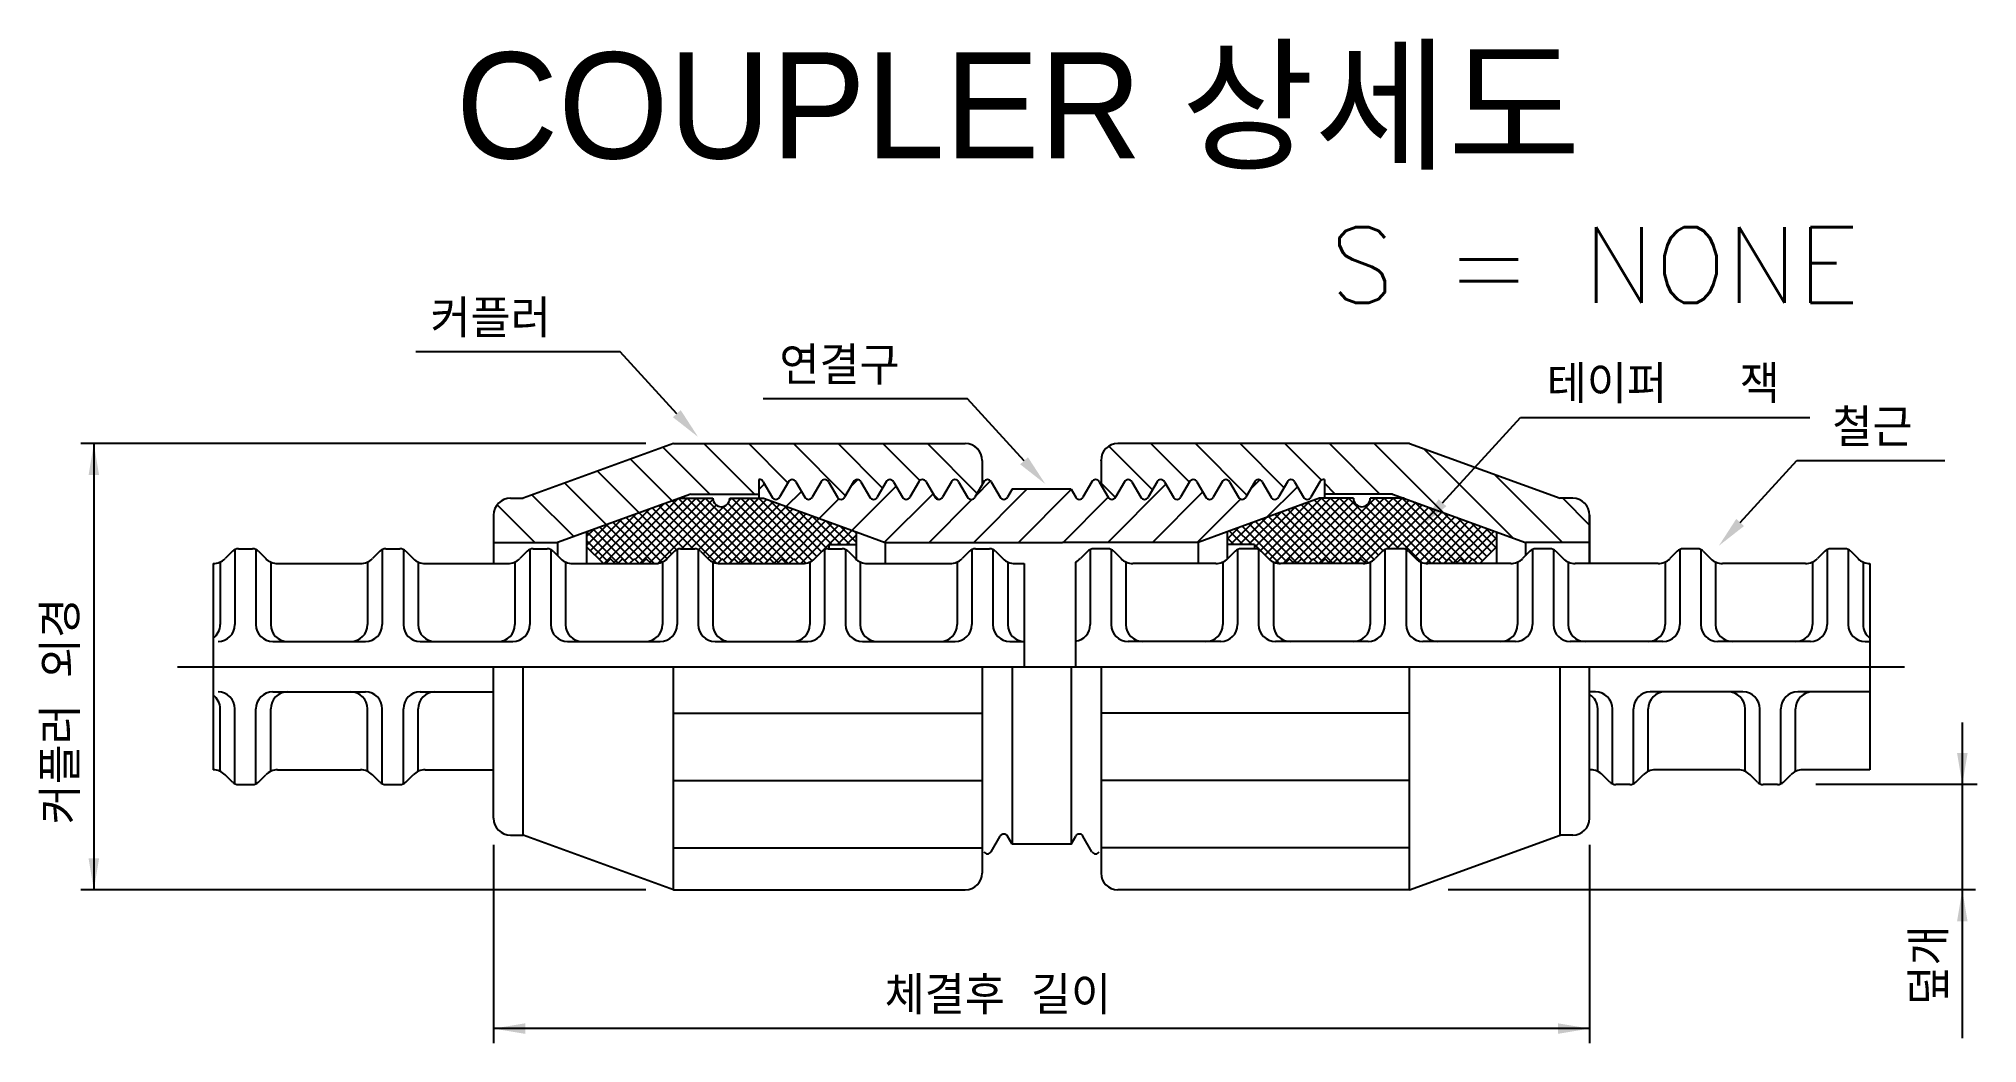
# Model space of a CAD drawing. Extents: x -3 to 6390, y 0 to 3314.
import ezdxf
from ezdxf.enums import TextEntityAlignment as Align

# ---------------------------------------------------------------- set-up
doc = ezdxf.new("R2010")
doc.units = 0
for name, color, linetype in [('CS-BNTB', 6, 'CONTINUOUS'), ('CS-CENT', 1, 'CONTINUOUS'), ('CS-DIM', 1, 'CONTINUOUS'), ('CS-HATH', 1, 'CONTINUOUS'), ('CS-SMALLT', 7, 'CONTINUOUS'), ('CS-SUBT', 7, 'CONTINUOUS'), ('CS-TBTC', 3, 'CONTINUOUS')]:
    doc.layers.add(name, color=color, linetype=linetype)
doc.styles.add('A_STANDARD', font='romans.shx', dxfattribs={"bigfont": 'ghs.shx'})
doc.styles.add('WBMTXT', font='')
doc.styles.get('WBMTXT').set_extended_font_data('HighW-Medium')

msp = doc.modelspace()

# ---------------------------------------------------------------- linework, layer by layer
at = {"layer": 'CS-BNTB'}
for p, q in [((2090.470814, 1978.166669), (1594.398502, 1797.611113)), ((2085.50406, 1789.05315), (1948.180118, 1926.377091)), ((2210.37112, 1811.500002), (2056.183878, 1965.687245)), ((2090.470814, 1978.166669), (3052.731835, 1978.166669)), ((2357.685033, 1811.500002), (2191.018366, 1978.166669)), ((2467.653664, 1848.845284), (2338.332279, 1978.166669)), ((2657.738848, 1806.074012), (2485.646192, 1978.166669)), ((2779.741757, 1831.385016), (2632.960104, 1978.166669)), ((2902.341762, 1856.098924), (2780.274017, 1978.166669)), ((3091.829851, 1813.924748), (2927.58793, 1978.166669)), ((3097.329955, 1955.738557), (3085.859279, 1967.209233)), ((3108.287391, 1922.611113), (3108.287391, 1842.430044)), ((3108.287391, 1922.611113), (3108.287391, 1842.430044)), ((3500.232143, 1922.611113), (3500.232143, 1842.430044)), ((3500.232143, 1922.611113), (3500.232143, 1842.430044)), ((3669.577069, 1825.433181), (3525.697781, 1969.312469)), ((4518.04872, 1978.166669), (3555.787699, 1978.166669)), ((3791.579978, 1850.744185), (3664.157493, 1978.166669)), ((3981.665162, 1807.972913), (3811.471406, 1978.166669)), ((4103.668071, 1833.283917), (3958.785319, 1978.166669)), ((4226.910928, 1857.354973), (4106.099232, 1978.166669)), ((4420.079811, 1811.500002), (4253.413144, 1978.166669)), ((4628.081472, 1750.812254), (4400.727057, 1978.166669)), ((4518.04872, 1978.166669), (5014.121032, 1797.611113)), ((4859.696281, 1666.511358), (4565.204139, 1961.0035)), ((1977.5003, 1749.742996), (1840.176359, 1887.066938)), ((2371.643007, 1859.119447), (2371.643007, 1797.611113)), ((4236.876527, 1859.119447), (4236.876527, 1797.611113)), ((5021.743772, 1651.77778), (4796.818948, 1876.702604)), ((1552.731835, 1797.611113), (1594.398502, 1797.611113)), ((1761.492782, 1671.122689), (1624.168841, 1808.446631)), ((2147.17628, 1811.500002), (1708.343081, 1651.77778)), ((1869.496541, 1710.432843), (1732.1726, 1847.756784)), ((2109.016871, 1797.611113), (2220.408269, 1797.611113)), ((2147.17628, 1811.500002), (2371.643007, 1811.500002)), ((2275.963825, 1797.611113), (2387.355222, 1797.611113)), ((2386.39892, 1852.445505), (2416.037456, 1801.110055)), ((2387.355222, 1797.611113), (2692.630491, 1686.500002)), ((2469.732253, 1852.445505), (2440.093717, 1801.110055)), ((2493.788514, 1852.445505), (2523.42705, 1801.110055)), ((2577.121848, 1852.445505), (2547.483312, 1801.110055)), ((2601.178109, 1852.445505), (2630.816645, 1801.110055)), ((2684.511442, 1852.445505), (2654.872906, 1801.110055)), ((2708.567703, 1852.445505), (2738.206239, 1801.110055)), ((2791.901037, 1852.445505), (2762.262501, 1801.110055)), ((2815.957298, 1852.445505), (2845.595834, 1801.110055)), ((2899.290631, 1852.445505), (2869.652095, 1801.110055)), ((2923.346893, 1852.445505), (2952.985429, 1801.110055)), ((2964.254307, 1794.186379), (2947.049772, 1811.390914)), ((3006.680226, 1852.445505), (2977.04169, 1801.110055)), ((3030.736487, 1852.445505), (3060.375023, 1801.110055)), ((3114.06982, 1852.445505), (3084.431284, 1801.110055)), ((3138.126082, 1852.445505), (3167.764618, 1801.110055)), ((3138.126082, 1852.445505), (3167.764618, 1801.110055)), ((3138.126082, 1852.445505), (3167.764618, 1801.110055)), ((3207.037545, 1827.466093), (3191.820879, 1801.110055)), ((3401.481989, 1827.466093), (3207.037545, 1827.466093)), ((3401.481989, 1827.466093), (3416.698655, 1801.110055)), ((3470.393452, 1852.445505), (3440.754916, 1801.110055)), ((3494.449714, 1852.445505), (3524.08825, 1801.110055)), ((3547.540548, 1800.155789), (3500.232143, 1847.464194)), ((3577.783047, 1852.445505), (3548.144511, 1801.110055)), ((3601.839308, 1852.445505), (3631.477844, 1801.110055)), ((3685.172641, 1852.445505), (3655.534105, 1801.110055)), ((3709.228903, 1852.445505), (3738.867439, 1801.110055)), ((3792.562236, 1852.445505), (3762.9237, 1801.110055)), ((3816.618497, 1852.445505), (3846.257033, 1801.110055)), ((3899.951831, 1852.445505), (3870.313294, 1801.110055)), ((4221.164311, 1797.611113), (3915.889043, 1686.500002)), ((3924.008092, 1852.445505), (3953.646628, 1801.110055)), ((4007.341425, 1852.445505), (3977.702889, 1801.110055)), ((4031.397686, 1852.445505), (4061.036222, 1801.110055)), ((4114.73102, 1852.445505), (4085.092484, 1801.110055)), ((4138.787281, 1852.445505), (4168.425817, 1801.110055)), ((4222.120614, 1852.445505), (4192.482078, 1801.110055)), ((4332.555709, 1797.611113), (4221.164311, 1797.611113)), ((4272.765898, 1811.500002), (4236.876527, 1847.389373)), ((4461.343254, 1811.500002), (4236.876527, 1811.500002)), ((4499.502663, 1797.611113), (4388.111265, 1797.611113)), ((4461.343254, 1811.500002), (4900.176453, 1651.77778)), ((5055.787699, 1797.611113), (5014.121032, 1797.611113)), ((5111.343254, 1709.49221), (5023.224351, 1797.611113)), ((1497.17628, 1742.055558), (1497.17628, 1582.333336)), ((1633.523778, 1651.77778), (1508.992577, 1776.308982)), ((5111.343254, 1582.333336), (5111.343254, 1742.055558)), ((5111.343254, 1742.055558), (5111.343254, 1582.333336)), ((1803.741602, 1686.500002), (1803.741602, 1582.333336)), ((2692.630491, 1686.500002), (2692.630491, 1596.358732)), ((2692.630491, 1686.500002), (2788.029013, 1651.77778)), ((3915.889043, 1686.500002), (3820.490521, 1651.77778)), ((3915.889043, 1686.500002), (3915.889043, 1596.358732)), ((4804.777932, 1686.500002), (4804.777932, 1582.333336)), ((635.883457, 1622.808524), (611.680115, 1598.605181)), ((644.01938, 1628.449439), (644.01938, 1380.944447)), ((655.525312, 1630.944447), (701.957892, 1630.944447)), ((713.463825, 1628.449439), (713.463825, 1380.944447)), ((721.599747, 1622.808524), (745.80309, 1598.605181)), ((1121.994569, 1622.808524), (1097.791226, 1598.605181)), ((1130.130491, 1628.449439), (1130.130491, 1380.944447)), ((1141.636424, 1630.944447), (1188.069003, 1630.944447)), ((1199.574936, 1628.449439), (1199.574936, 1380.944447)), ((1207.710858, 1622.808524), (1231.914201, 1598.605181)), ((1497.17628, 1651.77778), (1708.343081, 1651.77778)), ((1608.10568, 1622.808524), (1583.902337, 1598.605181)), ((1616.241602, 1628.449439), (1616.241602, 1380.944447)), ((1627.747535, 1630.944447), (1674.180115, 1630.944447)), ((1685.686047, 1628.449439), (1685.686047, 1380.944447)), ((1693.82197, 1622.808524), (1718.025312, 1598.605181)), ((1708.343081, 1651.77778), (1708.343081, 1608.287413)), ((1803.741602, 1637.888891), (1859.297158, 1582.333336)), ((2094.216791, 1622.808524), (2070.013448, 1598.605181)), ((2102.352713, 1630.944447), (2102.352713, 1380.944447)), ((2102.352713, 1628.449439), (2102.352713, 1380.944447)), ((2113.858646, 1630.944447), (2160.291226, 1630.944447)), ((2171.797158, 1628.449439), (2171.797158, 1380.944447)), ((2179.933081, 1622.808524), (2204.136424, 1598.605181)), ((2580.327902, 1622.808524), (2556.124559, 1598.605181)), ((2602.352713, 1644.833336), (2580.327902, 1622.808524)), ((2588.463825, 1628.449439), (2588.463825, 1380.944447)), ((2599.969757, 1630.944447), (2646.402337, 1630.944447)), ((2602.352713, 1644.833336), (2692.630491, 1644.833336)), ((2602.352713, 1644.833336), (2602.352713, 1630.944447)), ((2657.908269, 1628.449439), (2657.908269, 1380.944447)), ((2666.044192, 1622.808524), (2690.247535, 1598.605181)), ((2788.029013, 1651.77778), (3373.704211, 1651.77778)), ((2788.029013, 1651.77778), (2788.029013, 1582.333336)), ((3066.439013, 1622.808524), (3042.23567, 1598.605181)), ((3074.574936, 1628.449439), (3074.574936, 1380.944447)), ((3086.080868, 1630.944447), (3132.513448, 1630.944447)), ((3144.01938, 1628.449439), (3144.01938, 1380.944447)), ((3152.155303, 1622.808524), (3176.358646, 1598.605181)), ((3820.490521, 1651.77778), (3373.704211, 1651.77778)), ((3456.364231, 1622.808524), (3432.160888, 1598.605181)), ((3464.500154, 1628.449439), (3464.500154, 1380.944447)), ((3522.438666, 1630.944447), (3476.006086, 1630.944447)), ((3533.944598, 1628.449439), (3533.944598, 1380.944447)), ((3542.080521, 1622.808524), (3566.283864, 1598.605181)), ((3820.490521, 1651.77778), (3820.490521, 1582.333336)), ((4006.16682, 1644.833336), (3915.889043, 1644.833336)), ((3942.475342, 1622.808524), (3918.271999, 1598.605181)), ((3950.611265, 1628.449439), (3950.611265, 1380.944447)), ((4008.549777, 1630.944447), (3962.117197, 1630.944447)), ((4006.16682, 1644.833336), (4028.191632, 1622.808524)), ((4006.16682, 1644.833336), (4006.16682, 1630.944447)), ((4020.055709, 1628.449439), (4020.055709, 1380.944447)), ((4028.191632, 1622.808524), (4052.394975, 1598.605181)), ((4428.586453, 1622.808524), (4404.38311, 1598.605181)), ((4436.722376, 1628.449439), (4436.722376, 1380.944447)), ((4494.660888, 1630.944447), (4448.228308, 1630.944447)), ((4506.16682, 1630.944447), (4506.16682, 1380.944447)), ((4506.16682, 1628.449439), (4506.16682, 1380.944447)), ((4514.302743, 1622.808524), (4538.506086, 1598.605181)), ((4804.777932, 1637.888891), (4749.222376, 1582.333336)), ((4914.697564, 1622.808524), (4890.494221, 1598.605181)), ((5111.343254, 1651.77778), (4900.176453, 1651.77778)), ((4900.176453, 1651.77778), (4900.176453, 1608.287413)), ((4922.833487, 1628.449439), (4922.833487, 1380.944447)), ((4980.771999, 1630.944447), (4934.339419, 1630.944447)), ((4992.277932, 1628.449439), (4992.277932, 1380.944447)), ((5000.413854, 1622.808524), (5024.617197, 1598.605181)), ((5400.808675, 1622.808524), (5376.605333, 1598.605181)), ((5408.944598, 1628.449439), (5408.944598, 1380.944447)), ((5466.88311, 1630.944447), (5420.450531, 1630.944447)), ((5478.389043, 1628.449439), (5478.389043, 1380.944447)), ((5486.524965, 1622.808524), (5510.728308, 1598.605181)), ((5886.919787, 1622.808524), (5862.716444, 1598.605181)), ((5895.055709, 1628.449439), (5895.055709, 1380.944447)), ((5952.994221, 1630.944447), (5906.561642, 1630.944447)), ((5964.500154, 1628.449439), (5964.500154, 1380.944447)), ((5972.636077, 1622.808524), (5996.839419, 1598.605181)), ((572.396404, 1582.333336), (572.396404, 901.77778)), ((595.408269, 1587.323351), (595.408269, 1380.944447)), ((762.074936, 1587.323351), (762.074936, 1380.944447)), ((785.0868, 1582.333336), (1058.507516, 1582.333336)), ((1081.51938, 1587.323351), (1081.51938, 1380.944447)), ((1248.186047, 1587.323351), (1248.186047, 1380.944447)), ((1271.197911, 1582.333336), (1544.618627, 1582.333336)), ((1567.630491, 1587.323351), (1567.630491, 1380.944447)), ((1734.297158, 1587.323351), (1734.297158, 1380.944447)), ((1757.309022, 1582.333336), (2030.729738, 1582.333336)), ((1859.297158, 1582.333336), (2039.852713, 1582.333336)), ((1867.1539, 1582.333336), (1882.867384, 1598.04682)), ((1898.580868, 1582.333336), (1882.867384, 1598.04682)), ((1906.43761, 1582.333336), (1922.151094, 1598.04682)), ((1937.864578, 1582.333336), (1922.151094, 1598.04682)), ((1945.72132, 1582.333336), (1961.434804, 1598.04682)), ((1977.148288, 1582.333336), (1961.434804, 1598.04682)), ((1985.00503, 1582.333336), (2000.718514, 1598.04682)), ((2016.431998, 1582.333336), (2000.718514, 1598.04682)), ((2053.741602, 1587.323351), (2053.741602, 1380.944447)), ((2220.408269, 1587.323351), (2220.408269, 1380.944447)), ((2235.413881, 1582.333336), (2251.127365, 1598.04682)), ((2243.420134, 1582.333336), (2516.840849, 1582.333336)), ((2266.840849, 1582.333336), (2251.127365, 1598.04682)), ((2274.697591, 1582.333336), (2290.411075, 1598.04682)), ((2306.124559, 1582.333336), (2290.411075, 1598.04682)), ((2313.981301, 1582.333336), (2329.694785, 1598.04682)), ((2345.408269, 1582.333336), (2329.694785, 1598.04682)), ((2345.408269, 1582.333336), (2516.840849, 1582.333336)), ((2353.265011, 1582.333336), (2368.978495, 1598.04682)), ((2384.691979, 1582.333336), (2368.978495, 1598.04682)), ((2392.548721, 1582.333336), (2408.262205, 1598.04682)), ((2423.975689, 1582.333336), (2408.262205, 1598.04682)), ((2431.832431, 1582.333336), (2447.545915, 1598.04682)), ((2463.259399, 1582.333336), (2447.545915, 1598.04682)), ((2471.116141, 1582.333336), (2486.829625, 1598.04682)), ((2502.543109, 1582.333336), (2486.829625, 1598.04682)), ((2539.852713, 1587.323351), (2539.852713, 1380.944447)), ((2706.51938, 1587.323351), (2706.51938, 1380.944447)), ((2729.531245, 1582.333336), (2948.448394, 1582.333336)), ((2729.531245, 1582.333336), (3002.95196, 1582.333336)), ((3025.963825, 1587.323351), (3025.963825, 1380.944447)), ((3192.630491, 1587.323351), (3192.630491, 1380.944447)), ((3215.642356, 1582.333336), (3246.763852, 1582.333336)), ((3246.763852, 1582.333336), (3246.763852, 1242.055558)), ((3415.889043, 1587.323351), (3415.889043, 1242.055558)), ((3582.555709, 1587.323351), (3582.555709, 1380.944447)), ((3878.988289, 1582.333336), (3605.567574, 1582.333336)), ((3878.988289, 1582.333336), (3660.07114, 1582.333336)), ((3902.000154, 1587.323351), (3902.000154, 1380.944447)), ((4068.66682, 1587.323351), (4068.66682, 1380.944447)), ((4263.111265, 1582.333336), (4091.678685, 1582.333336)), ((4365.0994, 1582.333336), (4091.678685, 1582.333336)), ((4105.976425, 1582.333336), (4121.689909, 1598.04682)), ((4137.403393, 1582.333336), (4121.689909, 1598.04682)), ((4145.260135, 1582.333336), (4160.973619, 1598.04682)), ((4176.687103, 1582.333336), (4160.973619, 1598.04682)), ((4184.543845, 1582.333336), (4200.257329, 1598.04682)), ((4215.970813, 1582.333336), (4200.257329, 1598.04682)), ((4223.827555, 1582.333336), (4239.541039, 1598.04682)), ((4255.254523, 1582.333336), (4239.541039, 1598.04682)), ((4263.111265, 1582.333336), (4278.824749, 1598.04682)), ((4294.538233, 1582.333336), (4278.824749, 1598.04682)), ((4302.394975, 1582.333336), (4318.108459, 1598.04682)), ((4333.821943, 1582.333336), (4318.108459, 1598.04682)), ((4341.678685, 1582.333336), (4357.392169, 1598.04682)), ((4373.105653, 1582.333336), (4357.392169, 1598.04682)), ((4388.111265, 1587.323351), (4388.111265, 1380.944447)), ((4554.777932, 1587.323351), (4554.777932, 1380.944447)), ((4749.222376, 1582.333336), (4568.66682, 1582.333336)), ((4851.210511, 1582.333336), (4577.789796, 1582.333336)), ((4592.087536, 1582.333336), (4607.80102, 1598.04682)), ((4623.514504, 1582.333336), (4607.80102, 1598.04682)), ((4631.371246, 1582.333336), (4647.08473, 1598.04682)), ((4662.798214, 1582.333336), (4647.08473, 1598.04682)), ((4670.654956, 1582.333336), (4686.36844, 1598.04682)), ((4702.081924, 1582.333336), (4686.36844, 1598.04682)), ((4709.938666, 1582.333336), (4725.65215, 1598.04682)), ((4741.365634, 1582.333336), (4725.65215, 1598.04682)), ((4874.222376, 1587.323351), (4874.222376, 1380.944447)), ((5040.889043, 1587.323351), (5040.889043, 1380.944447)), ((5337.321623, 1582.333336), (5063.900907, 1582.333336)), ((5360.333487, 1587.323351), (5360.333487, 1380.944447)), ((5527.000154, 1587.323351), (5527.000154, 1380.944447)), ((5823.432734, 1582.333336), (5550.012018, 1582.333336)), ((5846.444598, 1587.323351), (5846.444598, 1380.944447)), ((6013.111265, 1587.323351), (6013.111265, 1380.944447)), ((6036.123129, 1582.333336), (6036.123129, 901.77778)), ((769.01938, 1325.388891), (1074.574936, 1325.388891)), ((1255.130491, 1325.388891), (1560.686047, 1325.388891)), ((1741.241602, 1325.388891), (2046.797158, 1325.388891)), ((2227.352713, 1325.388891), (2532.908269, 1325.388891)), ((2713.463825, 1325.388891), (2948.448394, 1325.388891)), ((2713.463825, 1325.388891), (3019.01938, 1325.388891)), ((3199.574936, 1325.388891), (3248.186047, 1325.388891)), ((3895.055709, 1325.388891), (3589.500154, 1325.388891)), ((3895.055709, 1325.388891), (3660.07114, 1325.388891)), ((4381.16682, 1325.388891), (4075.611265, 1325.388891)), ((4867.277932, 1325.388891), (4561.722376, 1325.388891)), ((5353.389043, 1325.388891), (5047.833487, 1325.388891)), ((5839.500154, 1325.388891), (5533.944598, 1325.388891)), ((6020.055709, 1325.388891), (6036.123129, 1325.388891)), ((1497.17628, 742.055558), (1497.17628, 1242.055558)), ((1594.398502, 686.500002), (1594.398502, 1242.055558)), ((2090.470814, 505.944447), (2090.470814, 1242.055558)), ((3108.287391, 1242.055558), (3108.287391, 561.500002)), ((3207.037545, 1242.055558), (3207.037545, 656.645022)), ((3401.481989, 1242.055558), (3401.481989, 656.645022)), ((3500.232143, 1242.055558), (3500.232143, 561.500002)), ((4518.04872, 505.944447), (4518.04872, 1242.055558)), ((5014.121032, 686.500002), (5014.121032, 1242.055558)), ((5111.343254, 742.055558), (5111.343254, 1242.055558)), ((769.01938, 1158.722225), (1074.574936, 1158.722225)), ((1255.130491, 1158.722225), (1497.17628, 1158.722225)), ((5131.16682, 1158.722225), (5111.343254, 1158.722225)), ((5617.277932, 1158.722225), (5311.722376, 1158.722225)), ((6036.123129, 1158.722225), (5797.833487, 1158.722225)), ((595.408269, 896.787765), (595.408269, 1103.166669)), ((644.01938, 855.661677), (644.01938, 1103.166669)), ((713.463825, 855.661677), (713.463825, 1103.166669)), ((762.074936, 896.787765), (762.074936, 1103.166669)), ((1081.51938, 896.787765), (1081.51938, 1103.166669)), ((1130.130491, 855.661677), (1130.130491, 1103.166669)), ((1199.574936, 855.661677), (1199.574936, 1103.166669)), ((1248.186047, 896.787765), (1248.186047, 1103.166669)), ((2090.470814, 1089.27778), (3108.287391, 1089.27778)), ((4518.04872, 1089.27778), (3500.232143, 1089.27778)), ((5138.111265, 896.787765), (5138.111265, 1103.166669)), ((5186.722376, 855.661677), (5186.722376, 1103.166669)), ((5256.16682, 855.661677), (5256.16682, 1103.166669)), ((5304.777932, 896.787765), (5304.777932, 1103.166669)), ((5624.222376, 896.787765), (5624.222376, 1103.166669)), ((5672.833487, 855.661677), (5672.833487, 1103.166669)), ((5742.277932, 855.661677), (5742.277932, 1103.166669)), ((5790.889043, 896.787765), (5790.889043, 1103.166669)), ((785.0868, 901.77778), (1058.507516, 901.77778)), ((1271.197911, 901.77778), (1497.17628, 901.77778)), ((5115.0994, 901.77778), (5111.343254, 901.77778)), ((5601.210511, 901.77778), (5327.789796, 901.77778)), ((6036.123129, 901.77778), (5813.900907, 901.77778)), ((635.883457, 861.302592), (611.680115, 885.505935)), ((655.525312, 853.166669), (701.957892, 853.166669)), ((721.599747, 861.302592), (745.80309, 885.505935)), ((1121.994569, 861.302592), (1097.791226, 885.505935)), ((1141.636424, 853.166669), (1188.069003, 853.166669)), ((1207.710858, 861.302592), (1231.914201, 885.505935)), ((2090.470814, 867.055558), (3108.287391, 867.055558)), ((4518.04872, 867.055558), (3500.232143, 867.055558)), ((5178.586453, 861.302592), (5154.38311, 885.505935)), ((5244.660888, 853.166669), (5198.228308, 853.166669)), ((5264.302743, 861.302592), (5288.506086, 885.505935)), ((5664.697564, 861.302592), (5640.494221, 885.505935)), ((5730.771999, 853.166669), (5684.339419, 853.166669)), ((5750.413854, 861.302592), (5774.617197, 885.505935)), ((1552.731835, 686.500002), (1594.398502, 686.500002)), ((2090.470814, 505.944447), (1594.398502, 686.500002)), ((2090.470814, 644.833336), (3108.287391, 644.833336)), ((3138.126082, 631.665611), (3167.764618, 683.001061)), ((3138.126082, 631.665611), (3167.764618, 683.001061)), ((3138.126082, 631.665611), (3167.764618, 683.001061)), ((3207.037545, 656.645022), (3191.820879, 683.001061)), ((3401.481989, 656.645022), (3207.037545, 656.645022)), ((3401.481989, 656.645022), (3416.698655, 683.001061)), ((3470.393452, 631.665611), (3440.754916, 683.001061)), ((4518.04872, 644.833336), (3500.232143, 644.833336)), ((4518.04872, 505.944447), (5014.121032, 686.500002)), ((5055.787699, 686.500002), (5014.121032, 686.500002)), ((2090.470814, 505.944447), (3052.731835, 505.944447)), ((4518.04872, 505.944447), (3555.787699, 505.944447))]:
    msp.add_line(p, q, dxfattribs=at)
for centre, radius, start, end in [((3052.731835, 1922.611113), 55.555556, 0, 90), ((3555.787699, 1922.611113), 55.555556, 90, 180), ((2374.370789, 1845.501061), 13.888889, 30, 101.32654), ((2481.760384, 1845.501061), 13.888889, 30, 150), ((2589.149978, 1845.501061), 13.888889, 30, 150), ((2696.539573, 1845.501061), 13.888889, 30, 150), ((2803.929167, 1845.501061), 13.888889, 30, 150), ((2911.318762, 1845.501061), 13.888889, 30, 150), ((3018.708356, 1845.501061), 13.888889, 30, 150), ((3126.097951, 1845.501061), 13.888889, 30, 150), ((3482.421583, 1845.501061), 13.888889, 30, 150), ((3589.811177, 1845.501061), 13.888889, 30, 150), ((3697.200772, 1845.501061), 13.888889, 30, 150), ((3804.590367, 1845.501061), 13.888889, 30, 150), ((3911.979961, 1845.501061), 13.888889, 30, 150), ((4019.369556, 1845.501061), 13.888889, 30, 150), ((4126.75915, 1845.501061), 13.888889, 30, 150), ((4234.148745, 1845.501061), 13.888889, 78.67346, 150), ((1552.731835, 1742.055558), 55.555556, 90, 180), ((2248.186047, 1797.611113), 27.777778, 180, 0), ((2428.065586, 1808.054499), 13.888889, 210, 330), ((2535.455181, 1808.054499), 13.888889, 210, 330), ((2642.844776, 1808.054499), 13.888889, 210, 330), ((2750.23437, 1808.054499), 13.888889, 210, 330), ((2857.623965, 1808.054499), 13.888889, 210, 330), ((2965.013559, 1808.054499), 13.888889, 210, 330), ((3072.403154, 1808.054499), 13.888889, 210, 330), ((3179.792748, 1808.054499), 13.888889, 210, 330), ((3179.792748, 1808.054499), 13.888889, 210, 330), ((3179.792748, 1808.054499), 13.888889, 210, 330), ((3428.726786, 1808.054499), 13.888889, 210, 330), ((3536.11638, 1808.054499), 13.888889, 210, 330), ((3643.505975, 1808.054499), 13.888889, 210, 330), ((3750.895569, 1808.054499), 13.888889, 210, 330), ((3858.285164, 1808.054499), 13.888889, 210, 330), ((3965.674758, 1808.054499), 13.888889, 210, 330), ((4073.064353, 1808.054499), 13.888889, 210, 330), ((4180.453947, 1808.054499), 13.888889, 210, 330), ((4360.333487, 1797.611113), 27.777778, 180, 0), ((5055.787699, 1742.055558), 55.555556, 0, 90), ((572.396404, 1637.888891), 55.555556, 270, 315), ((655.525312, 1603.166669), 27.777778, 90, 135), ((701.957892, 1603.166669), 27.777778, 45, 90), ((785.0868, 1637.888891), 55.555556, 225, 270), ((1058.507516, 1637.888891), 55.555556, 270, 315), ((1141.636424, 1603.166669), 27.777778, 90, 135), ((1188.069003, 1603.166669), 27.777778, 45, 90), ((1271.197911, 1637.888891), 55.555556, 225, 270), ((1544.618627, 1637.888891), 55.555556, 270, 315), ((1627.747535, 1603.166669), 27.777778, 90, 135), ((1674.180115, 1603.166669), 27.777778, 45, 90), ((1757.309022, 1637.888891), 55.555556, 225, 270), ((2030.729738, 1637.888891), 55.555556, 270, 315), ((2113.858646, 1603.166669), 27.777778, 90, 135), ((2160.291226, 1603.166669), 27.777778, 45, 90), ((2243.420134, 1637.888891), 55.555556, 225, 270), ((2516.840849, 1637.888891), 55.555556, 270, 315), ((2599.969757, 1603.166669), 27.777778, 90, 135), ((2646.402337, 1603.166669), 27.777778, 45, 90), ((2729.531245, 1637.888891), 55.555556, 225, 270), ((3002.95196, 1637.888891), 55.555556, 270, 315), ((3086.080868, 1603.166669), 27.777778, 90, 135), ((3132.513448, 1603.166669), 27.777778, 45, 90), ((3215.642356, 1637.888891), 55.555556, 225, 270), ((3392.877178, 1637.888891), 55.555556, 294.469801, 315), ((3476.006086, 1603.166669), 27.777778, 90, 135), ((3522.438666, 1603.166669), 27.777778, 45, 90), ((3605.567574, 1637.888891), 55.555556, 225, 270), ((3878.988289, 1637.888891), 55.555556, 270, 315), ((3962.117197, 1603.166669), 27.777778, 90, 135), ((4008.549777, 1603.166669), 27.777778, 45, 90), ((4091.678685, 1637.888891), 55.555556, 225, 270), ((4365.0994, 1637.888891), 55.555556, 270, 315), ((4448.228308, 1603.166669), 27.777778, 90, 135), ((4494.660888, 1603.166669), 27.777778, 45, 90), ((4577.789796, 1637.888891), 55.555556, 225, 270), ((4851.210511, 1637.888891), 55.555556, 270, 315), ((4934.339419, 1603.166669), 27.777778, 90, 135), ((4980.771999, 1603.166669), 27.777778, 45, 90), ((5063.900907, 1637.888891), 55.555556, 225, 270), ((5337.321623, 1637.888891), 55.555556, 270, 315), ((5420.450531, 1603.166669), 27.777778, 90, 135), ((5466.88311, 1603.166669), 27.777778, 45, 90), ((5550.012018, 1637.888891), 55.555556, 225, 270), ((5823.432734, 1637.888891), 55.555556, 270, 315), ((5906.561642, 1603.166669), 27.777778, 90, 135), ((5952.994221, 1603.166669), 27.777778, 45, 90), ((6036.123129, 1637.888891), 55.555556, 225, 270), ((539.852713, 1380.944447), 55.555556, 305.858568, 0), ((588.463825, 1380.944447), 55.555556, 270, 0), ((769.01938, 1380.944447), 55.555556, 180, 270), ((817.630491, 1380.944447), 55.555556, 180, 270), ((1025.963825, 1380.944447), 55.555556, 270, 0), ((1074.574936, 1380.944447), 55.555556, 270, 0), ((1255.130491, 1380.944447), 55.555556, 180, 270), ((1303.741602, 1380.944447), 55.555556, 180, 270), ((1512.074936, 1380.944447), 55.555556, 270, 0), ((1560.686047, 1380.944447), 55.555556, 270, 0), ((1741.241602, 1380.944447), 55.555556, 180, 270), ((1789.852713, 1380.944447), 55.555556, 180, 270), ((1998.186047, 1380.944447), 55.555556, 270, 0), ((2046.797158, 1380.944447), 55.555556, 270, 0), ((2227.352713, 1380.944447), 55.555556, 180, 270), ((2275.963825, 1380.944447), 55.555556, 180, 270), ((2484.297158, 1380.944447), 55.555556, 270, 0), ((2532.908269, 1380.944447), 55.555556, 270, 0), ((2713.463825, 1380.944447), 55.555556, 180, 270), ((2762.074936, 1380.944447), 55.555556, 180, 270), ((2970.408269, 1380.944447), 55.555556, 270, 0), ((3019.01938, 1380.944447), 55.555556, 270, 0), ((3199.574936, 1380.944447), 55.555556, 180, 270), ((3248.186047, 1380.944447), 55.555556, 180, 270), ((3408.944598, 1380.944447), 55.555556, 277.180756, 0), ((3589.500154, 1380.944447), 55.555556, 180, 270), ((3638.111265, 1380.944447), 55.555556, 180, 270), ((3846.444598, 1380.944447), 55.555556, 270, 0), ((3895.055709, 1380.944447), 55.555556, 270, 0), ((4075.611265, 1380.944447), 55.555556, 180, 270), ((4124.222376, 1380.944447), 55.555556, 180, 270), ((4332.555709, 1380.944447), 55.555556, 270, 0), ((4381.16682, 1380.944447), 55.555556, 270, 0), ((4561.722376, 1380.944447), 55.555556, 180, 270), ((4610.333487, 1380.944447), 55.555556, 180, 270), ((4818.66682, 1380.944447), 55.555556, 270, 0), ((4867.277932, 1380.944447), 55.555556, 270, 0), ((5047.833487, 1380.944447), 55.555556, 180, 270), ((5096.444598, 1380.944447), 55.555556, 180, 270), ((5304.777932, 1380.944447), 55.555556, 270, 0), ((5353.389043, 1380.944447), 55.555556, 270, 0), ((5533.944598, 1380.944447), 55.555556, 180, 270), ((5582.555709, 1380.944447), 55.555556, 180, 270), ((5790.889043, 1380.944447), 55.555556, 270, 0), ((5839.500154, 1380.944447), 55.555556, 270, 0), ((6020.055709, 1380.944447), 55.555556, 180, 270), ((6068.66682, 1380.944447), 55.555556, 180, 234.141432), ((588.463825, 1103.166669), 55.555556, 0, 90), ((769.01938, 1103.166669), 55.555556, 90, 180), ((817.630491, 1103.166669), 55.555556, 90, 180), ((1025.963825, 1103.166669), 55.555556, 0, 90), ((1074.574936, 1103.166669), 55.555556, 0, 90), ((1255.130491, 1103.166669), 55.555556, 90, 180), ((1303.741602, 1103.166669), 55.555556, 90, 180), ((5082.555709, 1103.166669), 55.555556, 0, 58.790032), ((5131.16682, 1103.166669), 55.555556, 0, 90), ((5311.722376, 1103.166669), 55.555556, 90, 180), ((5360.333487, 1103.166669), 55.555556, 90, 180), ((5568.66682, 1103.166669), 55.555556, 0, 90), ((5617.277932, 1103.166669), 55.555556, 0, 90), ((5797.833487, 1103.166669), 55.555556, 90, 180), ((5846.444598, 1103.166669), 55.555556, 90, 180), ((539.852713, 1103.166669), 55.555556, 0, 54.141432), ((572.396404, 846.222225), 55.555556, 45, 90), ((785.0868, 846.222225), 55.555556, 90, 135), ((1058.507516, 846.222225), 55.555556, 45, 90), ((1271.197911, 846.222225), 55.555556, 90, 135), ((5115.0994, 846.222225), 55.555556, 45, 90), ((5327.789796, 846.222225), 55.555556, 90, 135), ((5601.210511, 846.222225), 55.555556, 45, 90), ((5813.900907, 846.222225), 55.555556, 90, 135), ((655.525312, 880.944447), 27.777778, 225, 270), ((701.957892, 880.944447), 27.777778, 270, 315), ((1141.636424, 880.944447), 27.777778, 225, 270), ((1188.069003, 880.944447), 27.777778, 270, 315), ((5198.228308, 880.944447), 27.777778, 225, 270), ((5244.660888, 880.944447), 27.777778, 270, 315), ((5684.339419, 880.944447), 27.777778, 225, 270), ((5730.771999, 880.944447), 27.777778, 270, 315), ((1552.731835, 742.055558), 55.555556, 180, 270), ((5055.787699, 742.055558), 55.555556, 270, 0), ((3179.792748, 676.056616), 13.888889, 30, 150), ((3179.792748, 676.056616), 13.888889, 30, 150), ((3179.792748, 676.056616), 13.888889, 30, 150), ((3428.726786, 676.056616), 13.888889, 30, 150), ((3126.097951, 638.610055), 13.888889, 210, 330), ((3482.421583, 638.610055), 13.888889, 210, 330), ((3052.731835, 561.500002), 55.555556, 270, 0), ((3555.787699, 561.500002), 55.555556, 180, 270)]:
    msp.add_arc(centre, radius, start, end, dxfattribs=at)
msp.add_point((3500.232143, 1922.611113), dxfattribs=at)
at = {"layer": 'CS-CENT'}
msp.add_line((454.788362, 1242.055558), (6150.121695, 1242.055558), dxfattribs=at)
at = {"layer": 'CS-DIM'}
for p, q in [((1810.649473, 2280.974589), (1240.455028, 2280.974589)), ((1914.816139, 2280.974589), (1810.649473, 2280.974589)), ((2101.384435, 2076.790663), (1914.816139, 2280.974589)), ((2955.816139, 2125.557922), (2385.621695, 2125.557922)), ((3059.982806, 2125.557922), (2955.816139, 2125.557922)), ((3246.551101, 1921.373996), (3059.982806, 2125.557922)), ((4626.42725, 1783.057922), (4883.260584, 2064.141255)), ((4883.260584, 2064.141255), (4987.42725, 2064.141255)), ((4987.42725, 2064.141255), (5837.481871, 2064.141255)), ((1999.455028, 1978.166669), (135.881759, 1978.166669)), ((178.881759, 1978.166669), (178.881759, 505.944447)), ((5607.942289, 1717.790663), (5794.510584, 1921.974589)), ((5794.510584, 1921.974589), (5898.67725, 1921.974589)), ((5898.67725, 1921.974589), (6283.121695, 1921.974589)), ((6340.631759, 1057.965712), (6340.631759, 16.299046)), ((6389.788362, 853.166669), (5857.271999, 853.166669)), ((1497.17628, 654.805558), (1497.17628, 0.000002)), ((5111.343254, 654.805558), (5111.343254, 0.000002)), ((1999.455028, 505.944447), (135.881759, 505.944447)), ((6383.955028, 505.944447), (4644.54872, 505.944447)), ((5111.343254, 48.333336), (1497.17628, 48.333336))]:
    msp.add_line(p, q, dxfattribs=at)
for points in [[(2114.201002, 2088.501502), (2088.567867, 2065.079823), (2171.649473, 1999.891255)], [(196.24287, 1874.000002), (161.520648, 1874.000002), (178.881759, 1978.166669)], [(3259.367669, 1933.084836), (3233.734533, 1909.663156), (3316.816139, 1844.474589)], [(4613.610683, 1794.768762), (4639.243818, 1771.347082), (4556.162212, 1706.158514)], [(5595.125721, 1729.501502), (5620.758856, 1706.079823), (5537.67725, 1640.891255)], [(6357.99287, 957.333336), (6323.270648, 957.333336), (6340.631759, 853.166669)], [(196.24287, 610.111113), (161.520648, 610.111113), (178.881759, 505.944447)], [(6357.99287, 401.77778), (6323.270648, 401.77778), (6340.631759, 505.944447)], [(1601.342946, 65.694447), (1601.342946, 30.972225), (1497.17628, 48.333336)], [(5007.176587, 65.694447), (5007.176587, 30.972225), (5111.343254, 48.333336)]]:
    msp.add_solid(points, dxfattribs=at)
at = {"layer": 'CS-HATH'}
for p, q in [((2674.629597, 1835.329647), (2698.544437, 1859.244487)), ((3087.27199, 1806.030302), (3136.235984, 1854.994296)), ((3993.368017, 1828.242852), (4023.792159, 1858.666995)), ((2105.187029, 1796.217165), (1894.942034, 1585.97217)), ((2136.04376, 1797.611113), (1929.31528, 1590.882634)), ((2165.506543, 1797.611113), (1963.688527, 1595.793097)), ((2194.969325, 1797.611113), (1979.691547, 1582.333336)), ((2220.664907, 1793.843913), (2012.793164, 1585.97217)), ((2317.833979, 1586.186013), (2107.104811, 1796.915181)), ((2351.149439, 1582.333336), (2135.871661, 1797.611113)), ((2312.820455, 1797.611113), (2146.153789, 1630.944447)), ((2366.938616, 1596.006941), (2165.334444, 1797.611113)), ((2342.283238, 1797.611113), (2172.693931, 1628.021806)), ((2371.746021, 1797.611113), (2188.438256, 1614.303349)), ((2401.311863, 1591.096477), (2194.797226, 1797.611113)), ((2397.512028, 1793.914339), (2203.169647, 1599.571958)), ((2283.357673, 1797.611113), (2274.520668, 1788.774109)), ((2484.789746, 1596.006941), (2283.185574, 1797.611113)), ((2526.991029, 1583.268441), (2312.648356, 1797.611113)), ((2547.897495, 1591.824757), (2342.111139, 1797.611113)), ((2563.352206, 1605.832829), (2371.573922, 1797.611113)), ((2371.643007, 1826.970882), (2390.32224, 1845.650115)), ((2462.314284, 1770.328246), (2512.325149, 1820.339112)), ((2570.318043, 1731.018093), (2635.541039, 1796.241089)), ((2678.321802, 1691.707939), (2824.413242, 1837.79938)), ((2786.325561, 1652.397786), (2946.416152, 1812.488376)), ((2933.019468, 1651.77778), (3075.838985, 1794.597297)), ((3080.333381, 1651.77778), (3256.021694, 1827.466093)), ((3227.647294, 1651.77778), (3402.16046, 1826.290947)), ((3374.961207, 1651.77778), (3524.163963, 1800.980536)), ((3522.275119, 1651.77778), (3714.248554, 1843.751215)), ((3669.589032, 1651.77778), (3836.251463, 1818.440211)), ((3816.902945, 1651.77778), (3960.351435, 1795.22627)), ((4227.901321, 1797.611113), (4040.645182, 1610.354974)), ((4046.464751, 1734.025674), (4148.339556, 1835.900479)), ((4257.364104, 1797.611113), (4055.489887, 1595.736897)), ((4286.826886, 1797.611113), (4074.32802, 1585.112247)), ((4316.289669, 1797.611113), (4101.011891, 1582.333336)), ((4404.678016, 1797.611113), (4202.685526, 1595.618623)), ((4400.666521, 1595.211032), (4204.376649, 1791.500904)), ((4434.140799, 1797.611113), (4218.863021, 1582.333336)), ((4415.559132, 1609.781203), (4227.729222, 1797.611113)), ((4463.603582, 1797.611113), (4251.790163, 1585.797695)), ((4430.364583, 1624.438535), (4257.192005, 1797.611113)), ((4493.066364, 1797.611113), (4286.16341, 1590.708159)), ((4453.321454, 1630.944447), (4286.654787, 1797.611113)), ((4482.784237, 1630.944447), (4316.11757, 1797.611113)), ((4516.384618, 1791.466584), (4320.536656, 1595.618623)), ((4605.935616, 1596.181415), (4404.505917, 1797.611113)), ((4640.308862, 1591.270952), (4433.9687, 1797.611113)), ((4674.682108, 1586.360488), (4463.431483, 1797.611113)), ((4708.172043, 1582.333336), (4492.894265, 1797.611113)), ((1919.895182, 1728.776448), (1816.374614, 1625.25588)), ((1966.218144, 1745.636627), (1831.106005, 1610.524489)), ((2012.541105, 1762.496806), (1845.837396, 1595.793097)), ((2058.864067, 1779.356986), (1861.840417, 1582.333336)), ((2052.20365, 1586.651299), (1912.698045, 1726.156904)), ((2069.862711, 1598.455021), (1934.298797, 1734.018935)), ((2084.59439, 1613.186124), (1955.899549, 1741.880966)), ((2100.00186, 1627.241437), (1977.5003, 1749.742996)), ((2125.761633, 1630.944447), (1999.101052, 1757.605027)), ((2155.224415, 1630.944447), (2020.701804, 1765.467058)), ((2231.607127, 1775.323351), (2039.278837, 1582.995061)), ((2232.141367, 1583.490278), (2042.302556, 1773.329089)), ((2249.087486, 1596.006941), (2063.903308, 1781.191119)), ((2283.460732, 1591.096477), (2085.50406, 1789.05315)), ((2257.023051, 1771.276492), (2116.691006, 1630.944447)), ((2419.11278, 1786.052308), (2220.391471, 1587.330999)), ((2435.685109, 1586.186013), (2251.801495, 1770.069627)), ((2440.713532, 1778.190277), (2255.84872, 1593.325465)), ((2469.000569, 1582.333336), (2270.400205, 1780.9337)), ((2462.314284, 1770.328246), (2274.319373, 1582.333336)), ((2483.915035, 1762.466216), (2304.953357, 1583.504537)), ((2505.515787, 1754.604185), (2339.326604, 1588.415001)), ((2527.116539, 1746.742154), (2373.69985, 1593.325465)), ((2548.717291, 1738.880124), (2392.170503, 1582.333336)), ((2578.083598, 1620.56422), (2408.865979, 1789.781838)), ((2570.318043, 1731.018093), (2422.804487, 1583.504537)), ((2592.814989, 1635.295611), (2455.188941, 1772.921659)), ((2612.740047, 1644.833336), (2501.511903, 1756.06148)), ((2642.20283, 1644.833336), (2547.834865, 1739.2013)), ((4046.464751, 1734.025674), (3957.272413, 1644.833336)), ((4092.787713, 1750.885853), (3986.735196, 1644.833336)), ((4139.110675, 1767.746032), (4011.182399, 1639.817757)), ((4185.433636, 1784.606211), (4025.913791, 1625.086366)), ((4177.841957, 1582.333336), (4031.570634, 1728.604658)), ((4195.924292, 1593.713783), (4053.171386, 1736.466689)), ((4230.297538, 1588.803319), (4074.772138, 1744.32872)), ((4264.670785, 1583.892856), (4096.37289, 1752.190751)), ((4295.693087, 1582.333336), (4117.973642, 1760.052781)), ((4334.804252, 1786.662914), (4133.939033, 1585.797695)), ((4313.775422, 1593.713783), (4139.574394, 1767.914812)), ((4348.148669, 1588.803319), (4161.175145, 1775.776843)), ((4349.596465, 1771.992345), (4168.312279, 1590.708159)), ((4381.580502, 1584.834268), (4182.775897, 1783.638873)), ((4537.985369, 1783.604554), (4336.714151, 1582.333336)), ((4559.586121, 1775.742523), (4369.641294, 1585.797695)), ((4556.699091, 1586.492375), (4371.161005, 1772.030461)), ((4590.320913, 1582.333336), (4385.901192, 1786.753056)), ((4581.186873, 1767.880492), (4443.913696, 1630.607315)), ((4602.787625, 1760.018462), (4473.71361, 1630.944447)), ((4624.388377, 1752.156431), (4502.14827, 1629.916324)), ((4645.989129, 1744.2944), (4519.402998, 1617.708269)), ((4667.58988, 1736.432369), (4534.134389, 1602.976878)), ((4723.786746, 1596.181415), (4535.435549, 1784.532613)), ((4689.190632, 1728.570339), (4550.256396, 1589.636102)), ((4758.159992, 1591.270952), (4581.75851, 1767.672433)), ((4772.891383, 1606.002343), (4628.081472, 1750.812254)), ((4787.622775, 1620.733734), (4674.404434, 1733.952075)), ((1873.57222, 1711.916269), (1803.741602, 1642.085651)), ((1827.249258, 1695.056089), (1803.741602, 1671.548434)), ((1907.822655, 1583.718381), (1804.694286, 1686.846751)), ((1938.670483, 1582.333336), (1826.295038, 1694.708781)), ((1956.927293, 1593.539309), (1847.895789, 1702.570812)), ((1991.300539, 1588.628845), (1869.496541, 1710.432843)), ((2027.058831, 1582.333336), (1891.097293, 1718.294874)), ((2591.918795, 1723.156062), (2457.177734, 1588.415001)), ((2613.519547, 1715.294031), (2491.55098, 1593.325465)), ((2635.120298, 1707.432001), (2510.021633, 1582.333336)), ((2656.72105, 1699.56997), (2552.141175, 1594.990095)), ((2671.665612, 1644.833336), (2594.157827, 1722.341121)), ((2678.321802, 1691.707939), (2631.447198, 1644.833336)), ((2692.630491, 1653.331239), (2640.480788, 1705.480942)), ((2692.630491, 1676.553846), (2660.909981, 1644.833336)), ((2692.630491, 1682.794022), (2686.80375, 1688.620763)), ((3953.818827, 1700.305315), (3915.889043, 1662.37553)), ((3938.565262, 1644.833336), (3915.889043, 1667.509555)), ((3968.028044, 1644.833336), (3923.566875, 1689.294505)), ((4000.141789, 1717.165494), (3927.809631, 1644.833336)), ((3997.490827, 1644.833336), (3945.167627, 1697.156536)), ((4089.407151, 1582.379794), (3966.768379, 1705.018566)), ((4112.446408, 1588.803319), (3988.369131, 1712.880597)), ((4146.819655, 1583.892856), (4009.969882, 1720.742628)), ((4710.791384, 1720.708308), (4572.654283, 1582.571206)), ((4732.392136, 1712.846277), (4612.696849, 1593.15099)), ((4753.992888, 1704.984247), (4631.341977, 1582.333336)), ((4775.59364, 1697.122216), (4661.801487, 1583.330063)), ((4797.194392, 1689.260185), (4696.174733, 1588.240527)), ((4802.354166, 1635.465126), (4720.727396, 1717.091896)), ((4804.777932, 1667.380943), (4730.547979, 1593.15099)), ((4804.777932, 1662.504142), (4767.050358, 1700.231716)), ((1873.449409, 1588.628845), (1803.741602, 1658.336652)), ((2692.630491, 1647.091063), (2690.372764, 1644.833336)), ((4804.777932, 1637.91816), (4749.193107, 1582.333336))]:
    msp.add_line(p, q, dxfattribs=at)

# ---------------------------------------------------------------- texts
at = {"layer": 'CS-DIM', "color": 3, "style": 'A_STANDARD'}
for s, p in [('커플러', (1288.935369, 2328.097702)), ('연결구', (2439.594712, 2172.681036)), ('테이퍼', (4970.124857, 2111.181146)), ('철근', (5912.092345, 1968.182256)), ('체결후 길이', (2786.692018, 95.456449))]:
    msp.add_text(s, height=125, dxfattribs=at).set_placement(p)
for s, p in [('커플러 외경', (133.333324, 721.907071)), ('덮개', (6295.249769, 124.29866))]:
    msp.add_text(s, height=125, rotation=90, dxfattribs=at).set_placement(p)
at = {"layer": 'CS-SMALLT', "style": 'A_STANDARD'}
msp.add_text('S = NONE', height=250, dxfattribs=at).set_placement((5127.645822, 2442.320327), align=Align.CENTER)
at = {"layer": 'CS-SUBT', "style": 'WBMTXT'}
msp.add_text('COUPLER 상세도', height=350, dxfattribs=at).set_placement((3227.440524, 2918.731622), align=Align.CENTER)
at = {"layer": 'CS-TBTC', "color": 3, "style": 'A_STANDARD'}
msp.add_text('잭', height=125, dxfattribs=at).set_placement((5606.4431, 2111.181146))

doc.saveas('drawing.dxf')
